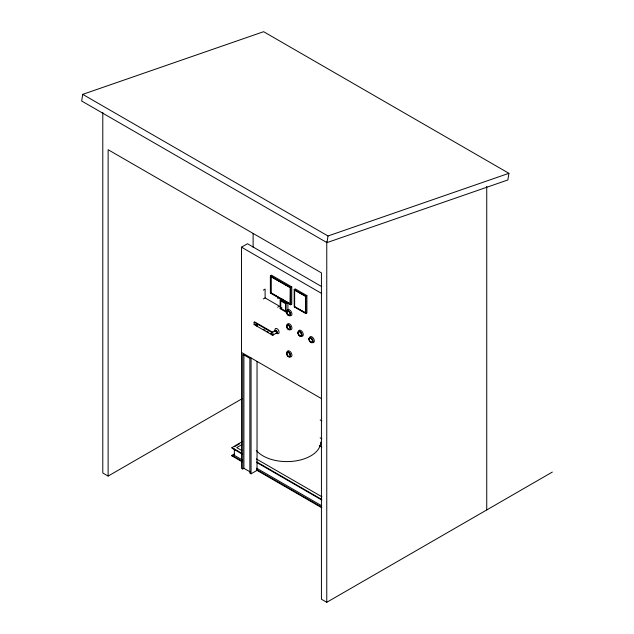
<?xml version="1.0" encoding="UTF-8"?>
<svg xmlns="http://www.w3.org/2000/svg" width="634" height="634" viewBox="0 0 634 634"><rect width="100%" height="100%" fill="white"/><g stroke="black" fill="none" stroke-linecap="round" stroke-linejoin="round"><path stroke-width="0.95" d="M82.713 94.363L81.667 101.004L326.97 242.624L507.866 179.961L508.912 173.32L263.609 31.7L82.713 94.363L328.016 235.983L508.912 173.32M326.97 242.624L328.016 235.983M250.272 471.981L243.9 468.304L242.703 468.994L241.506 468.304L241.506 247.189L247.482 243.741L321.707 286.592M270.369 275.766L271.439 275.156L291.767 286.893L291.767 304.193L290.705 304.811L270.369 293.074L270.369 275.766L290.705 287.511L291.767 286.893M270.821 276.559L290.412 287.678L290.253 304.027L270.821 292.805L270.821 276.559L290.412 287.678M263.316 290.126L265.107 289.096L265.107 297.925L279.443 306.198L277.652 307.236M270.821 292.805L290.412 303.932M263.316 298.955L265.107 297.925M277.652 298.408L278.841 297.718M294.2 289.532L295.27 288.914L306.904 295.626L306.904 312.934L305.834 313.545L294.2 306.832L294.2 289.532L305.834 296.244L306.904 295.626M294.477 290L305.731 296.308L294.477 290L294.477 306.674L305.731 312.982L294.477 306.674M287.313 311.437L286.116 312.126L280.149 308.671L280.149 299.85L281.94 298.812M280.149 299.85L286.116 303.298L287.313 302.608M254.123 322.199L254.654 321.89L272.763 332.343L271.233 332.961A1.458 0.84 60 0 0 272.049 334.911A1.458 0.84 60 0 0 273.254 334.538A1.458 0.84 60 0 0 272.232 332.652L254.123 322.199L254.123 324.576L272.232 335.029L272.763 334.72A1.458 0.84 60 0 1 272.501 334.53M280.149 308.671L281.94 307.641M254.123 324.576L254.654 324.267L257.301 325.797M257.349 323.443L256.818 323.752L256.818 326.13L257.349 325.821M275.6 330.377L271.835 332.501L272.763 332.343M272.961 335.101L276.693 332.945M102.795 112.456L102.795 472.996L108.129 476.071L242.267 398.627M242.22 454.095L231.949 448.167L231.949 447.612L242.125 441.739M234.461 446.716L239.478 443.824M241.847 444.656L236.728 447.612L241.839 450.568M242.22 461.814L231.949 455.894L231.949 455.339L234.485 453.873M231.949 455.894L234.485 454.427M242.703 468.994L242.703 354.232L249.867 358.376L249.867 473.13L251.064 473.82L257.039 470.373L257.039 361.443M108.129 476.071L108.129 149.719L321.43 272.874L321.43 599.225L326.764 602.3L552.333 472.068M241.506 247.189L321.707 293.494M263.348 329.284L265.06 330.274M266.771 331.265L268.483 332.248M271.051 333.738L272.763 334.72M241.506 352.441L321.565 398.667M320.162 419.922L321.882 420.913M320.13 437.832L321.834 438.815M319.274 445.615L321.834 447.097M256.326 458.929L321.929 496.802M231.949 447.612L242.22 453.54M256.762 461.94L321.779 499.473M256.762 462.487L321.779 500.028M242.053 459.793L234.342 455.339L234.342 449.062M256.619 468.201L321.731 505.789M231.949 455.339L242.22 461.267M256.762 469.659L321.779 507.2M256.762 470.214L321.779 507.755M486.738 186.333L486.738 509.934M326.764 241.76L326.764 602.3M305.834 296.244L305.834 313.545M305.564 296.403L305.564 313.077M294.636 289.904L294.636 306.579M290.705 287.511L290.705 304.811M290.253 287.773L290.253 304.027M287.907 302.26L287.907 310.105M286.116 303.298L286.116 312.126M270.987 276.464L270.987 292.71M253.117 233.471L253.117 247.315M251.064 357.956L251.064 473.82M243.9 354.533L243.9 468.304M275.885 333.23A1.751 1.006 60 0 0 277.351 332.565A1.751 1.006 60 0 0 275.703 330.369L274.966 330.805A1.458 0.84 60 0 0 274.966 331.423M274.887 331.352A1.751 1.006 60 0 1 274.998 330.694L275.703 330.369A1.458 0.84 60 0 1 276.955 331.954A1.458 0.84 60 0 1 276.234 332.993M275.243 331.233A2.916 1.68 60 0 1 276.495 328.467A2.916 1.68 60 0 1 279.095 332.264A2.916 1.68 60 0 1 276.495 333.064M287.139 352.472A3.376 1.95 60 0 1 289.524 351.093A3.376 1.95 60 0 1 291.917 355.23A3.376 1.95 60 0 1 289.524 356.601M309.614 338.992A3.376 1.95 60 0 1 311.302 336.591A3.376 1.95 60 0 1 314.226 340.228A3.376 1.95 60 0 1 312.538 342.629M311.92 342.368A3.376 1.95 60 0 1 311.302 341.916M298.487 331.859A3.376 1.95 60 0 1 301.087 330.607A3.376 1.95 60 0 1 303.226 335.069A3.376 1.95 60 0 1 300.262 335.544M287.139 325.305A3.376 1.95 60 0 1 289.524 323.926A3.376 1.95 60 0 1 291.917 328.063A3.376 1.95 60 0 1 289.524 329.442M287.139 311.254A3.376 1.95 60 0 1 289.524 309.875A3.376 1.95 60 0 1 291.917 314.012A3.376 1.95 60 0 1 289.524 315.391M320.685 442.096A33.784 19.503 0 0 1 294.216 461.14A33.784 19.503 0 0 1 256.279 450.346M285.498 303.654L280.767 300.92L280.767 308.314L285.498 311.048L285.498 303.654M286.528 353.344A2.734 1.577 60 0 0 289.429 356.958A2.734 1.577 60 0 0 289.429 353.09A2.734 1.577 60 0 0 286.528 353.344M286.861 353.542A2.259 1.3 60 0 0 289.255 356.522A2.259 1.3 60 0 0 289.255 353.328A2.259 1.3 60 0 0 286.861 353.542M286.655 353.233A2.79 1.609 60 0 0 289.611 356.91A2.79 1.609 60 0 0 289.611 352.964A2.79 1.609 60 0 0 286.655 353.233M308.916 339.111A2.734 1.577 60 0 0 311.817 342.717A2.734 1.577 60 0 0 311.817 338.849A2.734 1.577 60 0 0 308.916 339.111M309.257 339.301A2.259 1.3 60 0 0 311.651 342.281A2.259 1.3 60 0 0 311.651 339.087A2.259 1.3 60 0 0 309.257 339.301M309.051 338.992A2.79 1.609 60 0 0 312.007 342.669A2.79 1.609 60 0 0 312.007 338.73A2.79 1.609 60 0 0 309.051 338.992M297.877 332.731A2.734 1.577 60 0 0 300.778 336.345A2.734 1.577 60 0 0 300.778 332.478A2.734 1.577 60 0 0 297.877 332.731M298.218 332.929A2.259 1.3 60 0 0 300.611 335.909A2.259 1.3 60 0 0 300.611 332.715A2.259 1.3 60 0 0 298.218 332.929M298.004 332.62A2.79 1.609 60 0 0 300.96 336.297A2.79 1.609 60 0 0 300.96 332.351A2.79 1.609 60 0 0 298.004 332.62M286.528 326.177A2.734 1.577 60 0 0 289.429 329.791A2.734 1.577 60 0 0 289.429 325.924A2.734 1.577 60 0 0 286.528 326.177M286.861 326.375A2.259 1.3 60 0 0 289.255 329.355A2.259 1.3 60 0 0 289.255 326.161A2.259 1.3 60 0 0 286.861 326.375M286.655 326.066A2.79 1.609 60 0 0 289.611 329.743A2.79 1.609 60 0 0 289.611 325.797A2.79 1.609 60 0 0 286.655 326.066M286.528 312.134A2.734 1.577 60 0 0 289.429 315.748A2.734 1.577 60 0 0 289.429 311.873A2.734 1.577 60 0 0 286.528 312.134M286.861 312.332A2.259 1.3 60 0 0 289.255 315.312A2.259 1.3 60 0 0 289.255 312.118A2.259 1.3 60 0 0 286.861 312.332M286.655 312.015A2.79 1.609 60 0 0 289.611 315.692A2.79 1.609 60 0 0 289.611 311.754A2.79 1.609 60 0 0 286.655 312.015"/></g></svg>
